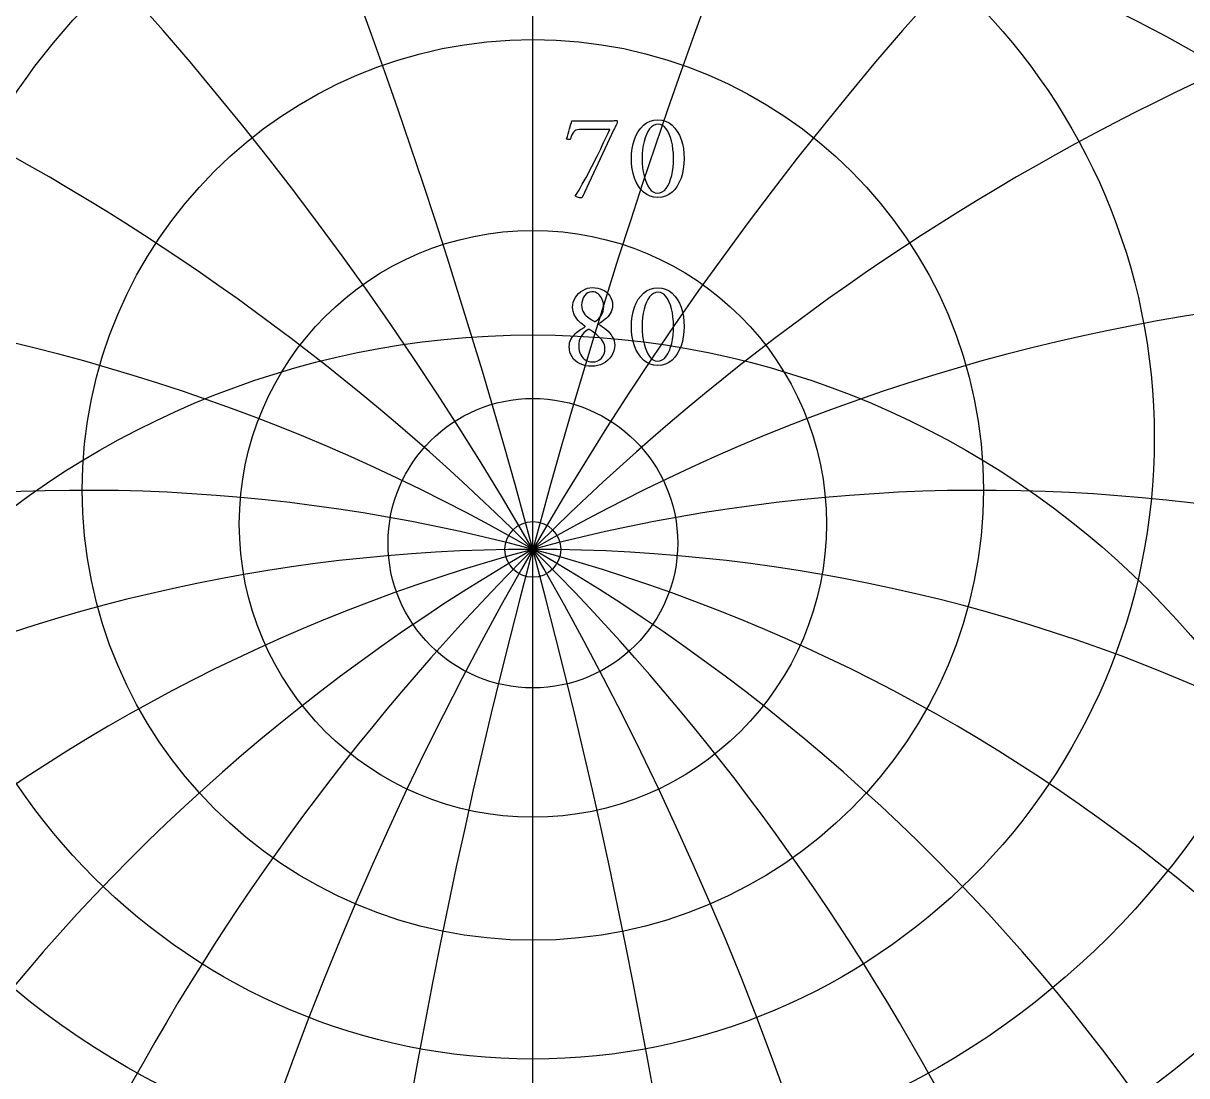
# Model space of a CAD drawing. Header units: millimetres. Extents: x -32.4 to 32.3, y -32.4 to 33.4.
# Drawn here: x -8.01 to 10.27, y 2.02 to 18.57 of the extents above; entities that cross this region are included whole.
import ezdxf

# ---------------------------------------------------------------- set-up
doc = ezdxf.new("R2010")
doc.units = ezdxf.units.MM
for name, color, linetype in [('CUT_OUTER', 1, 'Continuous'), ('ENGRAVE', 7, 'Continuous'), ('ENGRAVE_FINE', 8, 'Continuous'), ('TEXT', 5, 'Continuous')]:
    doc.layers.add(name, color=color, linetype=linetype)

msp = doc.modelspace()

# ---------------------------------------------------------------- linework, layer by layer
at = {"layer": 'CUT_OUTER'}
msp.add_arc((-0.0002, -0.0001), 32.35, 127.26523, 87.73645, dxfattribs=at)
at = {"layer": 'ENGRAVE'}
msp.add_lwpolyline([(0, -31.9), (0, 31.9)], dxfattribs=at)
for centre, radius in [((0, 0), 31.9), ((0, 14.9413), 16.3099), ((0, 13.2367), 12.781), ((0, 12.0499), 9.7631), ((0, 0), 20.8814), ((0, 11.233), 7.0795), ((0, 10.6986), 4.6123), ((0, 0), 13.6687), ((0, 10.3957), 2.2754), ((0, 10.2976), 0.438)]:
    msp.add_circle(centre, radius, dxfattribs=at)
for centre, radius, start, end in [((0, 17.4239), 20.6379, 156.38511, 23.61489), ((0, 21.1735), 26.2831, 186.26753, 353.73247), ((0, 27.2132), 34.3015, 208.80523, 331.19477), ((0, -16.0229), 26.3204, 37.5, 142.5), ((0, -16.0229), 26.3204, 37.5, 142.5)]:
    msp.add_arc(centre, radius, start, end, dxfattribs=at)
at = {"layer": 'ENGRAVE_FINE'}
for centre, radius, start, end in [((-98.2292, -16.0229), 101.6943, 5.117692, 27.466247), ((-98.2292, -16.0229), 101.6943, 5.117692, 27.466247), ((98.2292, -16.0229), 101.6943, 152.533753, 174.882308), ((98.2292, -16.0229), 101.6943, 152.533753, 174.882308), ((-45.5883, -16.0229), 52.6409, 10.39425, 55.88566), ((-45.5883, -16.0229), 52.6409, 10.39425, 55.88566), ((45.5883, -16.0229), 52.6409, 124.11434, 169.60575), ((45.5883, -16.0229), 52.6409, 124.11434, 169.60575), ((-26.3204, -16.0229), 37.2227, 16.00739, 86.28084), ((-26.3204, -16.0229), 37.2227, 16.00739, 86.28084), ((26.3204, -16.0229), 37.2227, 93.71916, 163.99261), ((26.3204, -16.0229), 37.2227, 93.71916, 163.99261), ((-15.1961, -16.0229), 30.3922, 22.17703, 119.09303), ((-15.1961, -16.0229), 30.3922, 22.17703, 119.09303), ((15.1961, -16.0229), 30.3922, 60.90697, 157.82297), ((15.1961, -16.0229), 30.3922, 60.90697, 157.82297), ((-7.0525, -16.0229), 27.2489, 29.19913, 132.2722), ((-7.0525, -16.0229), 27.2489, 29.19913, 132.2722), ((7.0525, -16.0229), 27.2489, 47.7278, 150.80087), ((7.0525, -16.0229), 27.2489, 47.7278, 150.80087)]:
    msp.add_arc(centre, radius, start, end, dxfattribs=at)
at = {"layer": 'TEXT'}
for points in [[(1.1851, 17.0334), (1.2039, 17.0336), (1.2234, 17.0342), (1.2437, 17.0351), (1.2647, 17.0364), (1.2839, 17.0376), (1.2987, 17.0385), (1.3092, 17.0391), (1.3152, 17.0393), (1.3203, 17.0382), (1.324, 17.0349), (1.3262, 17.0294), (1.3269, 17.0218), (1.3258, 17.0112), (1.3225, 16.9987), (1.3171, 16.9844), (1.3094, 16.9684), (1.3005, 16.9511), (1.2914, 16.9331), (1.2821, 16.9146), (1.2725, 16.8955), (0.7732, 15.8289), (0.7698, 15.8264), (0.7654, 15.8246), (0.7601, 15.8235), (0.7538, 15.8231), (0.7425, 15.8238), (0.73, 15.8258), (0.7163, 15.8291), (0.7013, 15.8338), (0.6877, 15.8393), (0.678, 15.8452), (0.6722, 15.8515), (0.6702, 15.8581), (0.6951, 15.8969), (0.7212, 15.9397), (0.7486, 15.9863), (0.7771, 16.0368), (0.8064, 16.09), (0.8361, 16.1446), (0.8662, 16.2007), (0.8966, 16.2583), (0.9268, 16.3163), (0.9563, 16.3739), (0.9851, 16.4309), (1.0131, 16.4875), (1.0401, 16.5426), (1.0656, 16.5951), (1.0896, 16.6451), (1.1122, 16.6925), (1.133, 16.7363), (1.1516, 16.7755), (1.168, 16.8101), (1.1822, 16.8401), (1.1936, 16.8644), (1.2018, 16.8817), (1.2067, 16.892), (1.2084, 16.8955), (0.7266, 16.8955), (0.7001, 16.8933), (0.677, 16.8868), (0.6574, 16.8758), (0.6411, 16.8605), (0.627, 16.8405), (0.6139, 16.8154), (0.6018, 16.7851), (0.5906, 16.7498), (0.5884, 16.7447), (0.5838, 16.7411), (0.5768, 16.7389), (0.5673, 16.7381), (0.5639, 16.7384), (0.5598, 16.7391), (0.5547, 16.7403), (0.5488, 16.742), (0.5429, 16.744), (0.5379, 16.7459), (0.5337, 16.7479), (0.5304, 16.7498), (0.5428, 16.7888), (0.5549, 16.8282), (0.5666, 16.868), (0.578, 16.9081), (0.5883, 16.9462), (0.5972, 16.9798), (0.6044, 17.0089), (0.61, 17.0334)], [(1.9622, 17.049), (2.0266, 17.0438), (2.0858, 17.0281), (2.1397, 17.002), (2.1885, 16.9654), (2.2318, 16.9202), (2.2696, 16.8681), (2.3018, 16.809), (2.3284, 16.743), (2.3492, 16.6719), (2.3641, 16.5975), (2.373, 16.5199), (2.376, 16.439), (2.3729, 16.358), (2.3638, 16.2804), (2.3487, 16.206), (2.3274, 16.1349), (2.3004, 16.0689), (2.2679, 16.0096), (2.23, 15.9572), (2.1866, 15.9115), (2.1379, 15.8745), (2.0843, 15.8481), (2.0257, 15.8323), (1.9622, 15.827), (1.9002, 15.8323), (1.8427, 15.8481), (1.7895, 15.8745), (1.7407, 15.9115), (1.6968, 15.9572), (1.6584, 16.0096), (1.6254, 16.0689), (1.5979, 16.1349), (1.5762, 16.206), (1.5608, 16.2804), (1.5515, 16.358), (1.5484, 16.439), (1.5514, 16.5199), (1.5605, 16.5975), (1.5757, 16.6719), (1.5969, 16.743), (1.624, 16.809), (1.6567, 16.8681), (1.6949, 16.9202), (1.7388, 16.9654), (1.7877, 17.002), (1.8412, 17.0281), (1.8994, 17.0438), (1.9622, 17.049)], [(1.9719, 16.979), (1.9335, 16.9745), (1.8978, 16.9608), (1.865, 16.9381), (1.8349, 16.9062), (1.8079, 16.8667), (1.7842, 16.821), (1.7637, 16.769), (1.7465, 16.7109), (1.7329, 16.6481), (1.7232, 16.5818), (1.7174, 16.5121), (1.7154, 16.439), (1.7174, 16.3667), (1.7232, 16.2974), (1.7329, 16.2312), (1.7465, 16.168), (1.7635, 16.1094), (1.7832, 16.057), (1.8057, 16.0108), (1.831, 15.9708), (1.8588, 15.9385), (1.8886, 15.9154), (1.9205, 15.9016), (1.9544, 15.8969), (1.9953, 15.9017), (2.0326, 15.9159), (2.0662, 15.9396), (2.0962, 15.9727), (2.1226, 16.0137), (2.1455, 16.0611), (2.1649, 16.1148), (2.1807, 16.1748), (2.1931, 16.2392), (2.2019, 16.3064), (2.2071, 16.3762), (2.2089, 16.4487), (2.207, 16.5216), (2.2014, 16.5907), (2.192, 16.6561), (2.1788, 16.7177), (2.1623, 16.7745), (2.1428, 16.8251), (2.1205, 16.8696), (2.0952, 16.9081), (2.0675, 16.9392), (2.0377, 16.9613), (2.0058, 16.9746), (1.9719, 16.979)], [(0.9383, 14.4131), (0.9802, 14.4111), (1.0202, 14.4049), (1.0584, 14.3946), (1.0947, 14.3801), (1.1284, 14.3618), (1.1586, 14.3398), (1.1853, 14.3142), (1.2084, 14.2849), (1.2271, 14.2521), (1.2404, 14.2159), (1.2485, 14.1764), (1.2511, 14.1334), (1.2489, 14.0977), (1.2424, 14.0644), (1.2315, 14.0336), (1.2162, 14.0052), (1.1978, 13.9789), (1.1775, 13.9547), (1.1555, 13.9323), (1.1316, 13.9119), (1.1072, 13.8932), (1.0833, 13.876), (1.0601, 13.8602), (1.0374, 13.8459), (1.0323, 13.8437), (1.0306, 13.841), (1.0323, 13.8378), (1.0374, 13.8342), (1.0665, 13.8174), (1.0955, 13.7983), (1.1243, 13.7766), (1.153, 13.7526), (1.1805, 13.7266), (1.2055, 13.6992), (1.2281, 13.6703), (1.2482, 13.6399), (1.2648, 13.6085), (1.2766, 13.5763), (1.2837, 13.5434), (1.2861, 13.5098), (1.2829, 13.4634), (1.2735, 13.4194), (1.2577, 13.3779), (1.2356, 13.3388), (1.2083, 13.3029), (1.1771, 13.271), (1.1418, 13.2432), (1.1025, 13.2193), (1.0604, 13.2002), (1.0168, 13.1865), (0.9716, 13.1783), (0.9247, 13.1756), (0.8747, 13.178), (0.8274, 13.1853), (0.7829, 13.1975), (0.7412, 13.2145), (0.7031, 13.2358), (0.6695, 13.2611), (0.6404, 13.2902), (0.6158, 13.3233), (0.5963, 13.3596), (0.5823, 13.3985), (0.574, 13.4402), (0.5712, 13.4845), (0.5729, 13.5149), (0.578, 13.5438), (0.5865, 13.5712), (0.5984, 13.5972), (0.6128, 13.6217), (0.629, 13.6448), (0.6468, 13.6664), (0.6664, 13.6866), (0.6868, 13.7053), (0.7074, 13.7225), (0.7281, 13.7383), (0.7489, 13.7526), (0.7689, 13.7656), (0.7871, 13.7774), (0.8034, 13.7879), (0.8179, 13.7973), (0.8208, 13.8001), (0.8218, 13.8026), (0.8208, 13.8049), (0.8179, 13.807), (0.798, 13.8199), (0.7773, 13.8354), (0.7558, 13.8534), (0.7334, 13.874), (0.7114, 13.8968), (0.6911, 13.9214), (0.6726, 13.9478), (0.6557, 13.976), (0.6417, 14.0059), (0.6316, 14.0372), (0.6256, 14.07), (0.6236, 14.1042), (0.6264, 14.1443), (0.6345, 14.1829), (0.6482, 14.2201), (0.6673, 14.2558), (0.6909, 14.2891), (0.7181, 14.3192), (0.7487, 14.3459), (0.7829, 14.3694), (0.8196, 14.3885), (0.8577, 14.4022), (0.8973, 14.4104), (0.9383, 14.4131)], [(0.9286, 14.3471), (0.8959, 14.3432), (0.8657, 14.3315), (0.8381, 14.3121), (0.813, 14.2849), (0.7922, 14.2524), (0.7773, 14.2169), (0.7684, 14.1786), (0.7654, 14.1373), (0.7676, 14.1027), (0.7739, 14.071), (0.7846, 14.042), (0.7994, 14.0158), (0.8172, 13.9922), (0.8366, 13.9709), (0.8575, 13.9519), (0.8801, 13.9352), (0.9026, 13.9203), (0.9238, 13.9066), (0.9434, 13.8941), (0.9617, 13.8828), (0.9638, 13.8819), (0.9665, 13.8813), (0.9697, 13.8809), (0.9733, 13.8808), (0.9742, 13.8808), (0.9748, 13.8808), (0.9751, 13.8808), (0.9753, 13.8808), (0.978, 13.8809), (0.9806, 13.8813), (0.9829, 13.8819), (0.985, 13.8828), (1.0127, 13.9034), (1.0374, 13.9265), (1.0593, 13.952), (1.0782, 13.9799), (1.0935, 14.0103), (1.1044, 14.043), (1.111, 14.0783), (1.1132, 14.1159), (1.1118, 14.1438), (1.1076, 14.1713), (1.1006, 14.1982), (1.0908, 14.2247), (1.0785, 14.2498), (1.0639, 14.2728), (1.047, 14.2935), (1.0277, 14.3121), (1.0062, 14.3274), (0.9825, 14.3383), (0.9567, 14.3449), (0.9286, 14.3471)], [(1.9622, 14.4093), (2.0266, 14.404), (2.0858, 14.3884), (2.1397, 14.3623), (2.1885, 14.3257), (2.2318, 14.2805), (2.2696, 14.2283), (2.3018, 14.1693), (2.3284, 14.1033), (2.3492, 14.0322), (2.3641, 13.9578), (2.373, 13.8802), (2.376, 13.7992), (2.3729, 13.7183), (2.3638, 13.6407), (2.3487, 13.5663), (2.3274, 13.4952), (2.3004, 13.4291), (2.2679, 13.3699), (2.23, 13.3174), (2.1866, 13.2718), (2.1379, 13.2348), (2.0843, 13.2084), (2.0257, 13.1925), (1.9622, 13.1873), (1.9002, 13.1925), (1.8427, 13.2084), (1.7895, 13.2348), (1.7407, 13.2718), (1.6968, 13.3174), (1.6584, 13.3699), (1.6254, 13.4291), (1.5979, 13.4952), (1.5762, 13.5663), (1.5608, 13.6407), (1.5515, 13.7183), (1.5484, 13.7992), (1.5514, 13.8802), (1.5605, 13.9578), (1.5757, 14.0322), (1.5969, 14.1033), (1.624, 14.1693), (1.6567, 14.2283), (1.6949, 14.2805), (1.7388, 14.3257), (1.7877, 14.3623), (1.8412, 14.3884), (1.8994, 14.404), (1.9622, 14.4093)], [(1.9719, 14.3393), (1.9335, 14.3348), (1.8978, 14.3211), (1.865, 14.2983), (1.8349, 14.2665), (1.8079, 14.2269), (1.7842, 14.1812), (1.7637, 14.1293), (1.7465, 14.0712), (1.7329, 14.0083), (1.7232, 13.942), (1.7174, 13.8723), (1.7154, 13.7992), (1.7174, 13.7269), (1.7232, 13.6577), (1.7329, 13.5914), (1.7465, 13.5282), (1.7635, 13.4696), (1.7832, 13.4172), (1.8057, 13.371), (1.831, 13.331), (1.8588, 13.2987), (1.8886, 13.2757), (1.9205, 13.2618), (1.9544, 13.2572), (1.9953, 13.2619), (2.0326, 13.2761), (2.0662, 13.2998), (2.0962, 13.333), (2.1226, 13.374), (2.1455, 13.4214), (2.1649, 13.475), (2.1807, 13.535), (2.1931, 13.5995), (2.2019, 13.6666), (2.2071, 13.7365), (2.2089, 13.8089), (2.207, 13.8819), (2.2014, 13.951), (2.192, 14.0164), (2.1788, 14.078), (2.1623, 14.1347), (2.1428, 14.1854), (2.1205, 14.2299), (2.0952, 14.2684), (2.0675, 14.2994), (2.0377, 14.3216), (2.0058, 14.3349), (1.9719, 14.3393)], [(0.9286, 13.2436), (0.9729, 13.2472), (1.0124, 13.2582), (1.0472, 13.2764), (1.0773, 13.3019), (1.1015, 13.3333), (1.1188, 13.3694), (1.1292, 13.4101), (1.1326, 13.4554), (1.1306, 13.4841), (1.1244, 13.5119), (1.114, 13.539), (1.0996, 13.5651), (1.0824, 13.5901), (1.0637, 13.6137), (1.0435, 13.6358), (1.0219, 13.6564), (0.9999, 13.6754), (0.9787, 13.6926), (0.9581, 13.708), (0.9383, 13.7215), (0.9207, 13.7329), (0.9068, 13.7419), (0.8965, 13.7485), (0.8898, 13.7526), (0.8861, 13.7543), (0.883, 13.7555), (0.8803, 13.7562), (0.8781, 13.7565), (0.8754, 13.7564), (0.8733, 13.756), (0.8716, 13.7554), (0.8703, 13.7545), (0.8341, 13.7294), (0.8031, 13.7026), (0.7773, 13.674), (0.7567, 13.6438), (0.741, 13.6109), (0.7297, 13.5744), (0.723, 13.5342), (0.7208, 13.4903), (0.7227, 13.4529), (0.7285, 13.4182), (0.7382, 13.3863), (0.7518, 13.3573), (0.7684, 13.3312), (0.7871, 13.3084), (0.8078, 13.289), (0.8305, 13.2727), (0.8545, 13.26), (0.8788, 13.2509), (0.9036, 13.2454), (0.9286, 13.2436)]]:
    msp.add_lwpolyline(points, close=True, dxfattribs=at)

doc.saveas('drawing.dxf')
